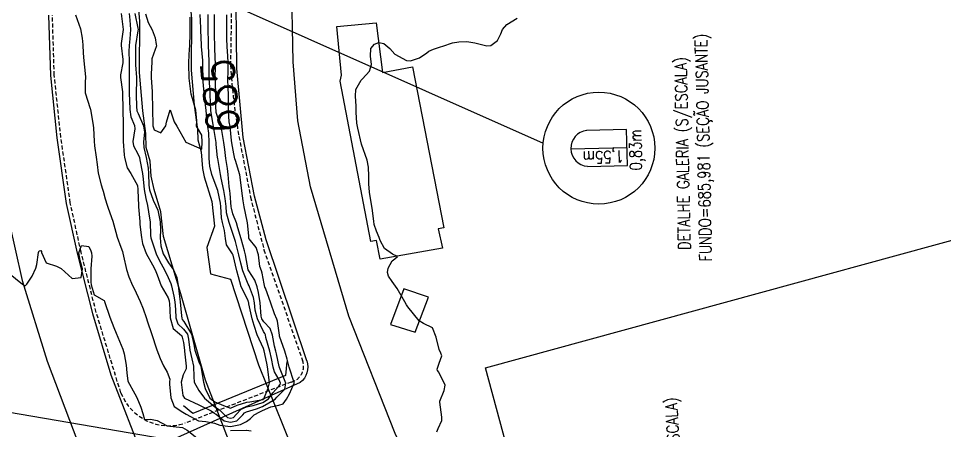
# Model space of a CAD drawing. Header units: metres. Extents: x 292545 to 299085, y 7450245 to 7463078.
# Drawn here: x 297035.4 to 297151.2, y 7452784.8 to 7452836.4 of the extents above; entities that cross this region are included whole.
import ezdxf
from ezdxf.enums import TextEntityAlignment as Align

# ---------------------------------------------------------------- set-up
doc = ezdxf.new("R2010")
doc.units = ezdxf.units.M
doc.linetypes.add('CONTINUO', pattern=[0])
doc.linetypes.add('DASHED', pattern=[0.75, 0.5, -0.25])
for name, color, linetype in [('Canteiro', 45, 'DASHED'), ('Cotas', 45, 'Continuous'), ('Curvas de Nivel 1m', 11, 'Continuous'), ('Curvas de Nivel 5m', 15, 'Continuous'), ('Edificações', 30, 'Continuous'), ('Hidrografia', 140, 'Continuous'), ('Pontes e viadutos', 190, 'Continuous'), ('TEXTO', 45, 'Continuous'), ('Vias Primárias', 230, 'Continuous')]:
    doc.layers.add(name, color=color, linetype=linetype)
doc.styles.add('ROMANS', font='romans', dxfattribs={"height": 0.2})
doc.styles.add('Style-STANDARD', font='STANDARD.shx')

msp = doc.modelspace()

# ---------------------------------------------------------------- linework, layer by layer
at = {"layer": 'Canteiro'}
msp.add_lwpolyline([(297062.07, 7452842.25), (297061.89, 7452830.5, 0.028886), (297062.95, 7452821.58), (297064.39, 7452814.03), (297066.08, 7452807.42), (297070.9, 7452793.59, -0.449161), (297069.49, 7452790.89), (297056.18, 7452785.73, -0.395963), (297048.17, 7452789.54), (297045.09, 7452799.6), (297043.2, 7452807.12), (297041.85, 7452813.3), (297040.67, 7452821.5), (297039.84, 7452829.25), (297039.61, 7452836.79)], format="xyb", dxfattribs=at)
at = {"layer": 'Curvas de Nivel 1m', "flags": 128}
for points, elevation in [([(297042.5, 7452836.82), (297043.11, 7452835.05), (297043.33, 7452833.91), (297043.4, 7452833.05), (297043.47, 7452832.01), (297043.55, 7452831.04), (297043.62, 7452830.25), (297043.75, 7452829.04), (297043.71, 7452828.36), (297043.71, 7452827.04), (297044.35, 7452825.08), (297044.38, 7452825.03), (297044.39, 7452824.99), (297044.69, 7452823.03), (297044.73, 7452822.62), (297044.82, 7452821.02), (297044.88, 7452820.45), (297045.08, 7452819.02), (297045.2, 7452818.1), (297045.32, 7452817.02), (297045.69, 7452815.57), (297045.89, 7452815.02), (297045.98, 7452814.76), (297046.22, 7452813.81), (297046.44, 7452813.01), (297046.57, 7452812.64), (297047.18, 7452811), (297047.55, 7452809.62), (297047.71, 7452808.99), (297048.15, 7452807.77), (297048.36, 7452807.2), (297048.43, 7452806.99), (297048.51, 7452806.61), (297048.86, 7452804.98), (297049.18, 7452804.05), (297049.64, 7452802.97), (297049.79, 7452802.66), (297050.08, 7452802.04), (297050.57, 7452800.95), (297050.95, 7452800.06), (297051.34, 7452798.95), (297051.51, 7452798.42), (297052.02, 7452796.94), (297052.68, 7452794.93), (297053.09, 7452793.82), (297053.51, 7452792.92), (297053.97, 7452792.13), (297054.29, 7452791.25), (297054.26, 7452790.92), (297054.24, 7452790.63), (297054.41, 7452788.91), (297054.84, 7452787.84), (297055.91, 7452787.14), (297056.35, 7452786.89), (297057.89, 7452786.05), (297058.8, 7452785.96), (297059.89, 7452785.73), (297060.55, 7452785.5), (297061.89, 7452785.34), (297063.14, 7452785.56), (297063.89, 7452785.94), (297064.39, 7452786.31), (297064.85, 7452786.79), (297065.54, 7452787.15), (297065.91, 7452787.31), (297066.92, 7452787.77), (297067.92, 7452788), (297068.49, 7452788.17), (297068.89, 7452788.74), (297069.27, 7452789.4), (297069.86, 7452790.73), (297069.86, 7452790.82), (297069.25, 7452792.74), (297068.96, 7452793.76), (297068.7, 7452794.74), (297068.02, 7452796.64), (297068.01, 7452796.75), (297067.78, 7452798.49), (297067.69, 7452798.76), (297067.4, 7452799.41), (297066.94, 7452800.76), (297066.25, 7452802.61), (297066.19, 7452802.77), (297066.1, 7452803.19), (297065.84, 7452804.5), (297065.75, 7452804.78), (297065.56, 7452805.34), (297065.38, 7452806.78), (297065.1, 7452807.73), (297064.23, 7452808.8), (297064.2, 7452808.84), (297064.17, 7452809.16), (297064.01, 7452810.8), (297063.98, 7452811), (297063.62, 7452812.81), (297063.48, 7452813.55), (297063.3, 7452814.81), (297063.2, 7452815.86), (297063.04, 7452816.81), (297062.52, 7452818.58), (297062.44, 7452818.82), (297062.29, 7452819.42), (297062.05, 7452820.82), (297062.03, 7452821.1), (297061.83, 7452822.83), (297061.73, 7452823.43), (297061.62, 7452824.83), (297061.63, 7452825.56), (297061.62, 7452826.83), (297061.58, 7452827.64), (297061.54, 7452828.83), (297061.58, 7452829.66), (297061.61, 7452830.83), (297061.56, 7452831.7), (297061.48, 7452832.83), (297061.45, 7452833.84), (297061.44, 7452834.83), (297061.45, 7452835.86), (297061.43, 7452836.83)], 686), ([(297049.2, 7452836.98), (297049.31, 7452836.15), (297049.39, 7452834.98), (297049.3, 7452833.82), (297049.21, 7452832.98), (297049.19, 7452832.23), (297049.21, 7452830.98), (297049.21, 7452829.77), (297049.23, 7452828.98), (297049.23, 7452827.82), (297049.23, 7452826.98), (297049.26, 7452826.09), (297049.3, 7452824.98), (297049.43, 7452824.06), (297049.86, 7452822.97), (297049.92, 7452822.55), (297049.68, 7452820.97), (297049.74, 7452820.42), (297050.29, 7452819.44), (297050.49, 7452818.96), (297050.56, 7452818.68), (297050.88, 7452816.95), (297050.95, 7452816.26), (297051.08, 7452814.95), (297051.31, 7452813.86), (297051.49, 7452812.95), (297051.77, 7452811.37), (297051.82, 7452810.94), (297051.9, 7452809.21), (297051.94, 7452808.94), (297052.16, 7452808.16), (297052.58, 7452806.94), (297053.02, 7452806.04), (297053.63, 7452804.92), (297054.1, 7452803.97), (297054.41, 7452803.23), (297054.5, 7452802.91), (297054.8, 7452801.63), (297054.91, 7452800.91), (297054.99, 7452799.97), (297055.06, 7452798.9), (297055.3, 7452798.17), (297056.03, 7452797.5), (297056.49, 7452796.89), (297056.64, 7452796.26), (297056.81, 7452794.88), (297057.07, 7452793.79), (297057.25, 7452792.88), (297057.31, 7452791.53), (297057.36, 7452790.88), (297057.94, 7452789.82), (297058.65, 7452788.86), (297059.91, 7452787.79), (297060.5, 7452787.43), (297061.09, 7452786.83), (297061.51, 7452786.44), (297061.9, 7452786.36), (297062.27, 7452786.45), (297062.61, 7452786.81), (297063.21, 7452787.51), (297063.91, 7452787.79), (297064.74, 7452787.97), (297065.92, 7452788.31), (297066.63, 7452788.77), (297067.18, 7452789.52), (297067.95, 7452790.39), (297068.12, 7452790.58), (297068.15, 7452790.75), (297067.96, 7452791.17), (297067.38, 7452792.17), (297067.22, 7452792.76), (297067.04, 7452793.82), (297066.81, 7452794.77), (297066.33, 7452796.47), (297066.26, 7452796.78), (297066.2, 7452796.95), (297066.03, 7452797.21), (297065.25, 7452798.79), (297064.98, 7452799.87), (297064.89, 7452800.79), (297064.76, 7452801.47), (297064.26, 7452802.8), (297064.21, 7452802.91), (297064.1, 7452803.14), (297063.44, 7452804.81), (297063.19, 7452805.75), (297062.95, 7452806.81), (297062.5, 7452808.47), (297062.39, 7452808.82), (297062.17, 7452809.46), (297061.71, 7452810.83), (297061.41, 7452812.04), (297061.33, 7452812.83), (297061.24, 7452813.85), (297061.05, 7452814.83), (297060.72, 7452816.37), (297060.64, 7452816.84), (297060.3, 7452818.83), (297060.28, 7452818.92), (297060.09, 7452820.64), (297060.08, 7452820.84), (297060.07, 7452821.08), (297059.78, 7452822.85), (297059.56, 7452824.06), (297059.45, 7452824.85), (297059.37, 7452825.85), (297059.33, 7452826.86), (297059.29, 7452827.76), (297059.23, 7452828.86), (297059.21, 7452829.66), (297059.21, 7452830.86), (297059.17, 7452832.13), (297059.14, 7452832.86), (297059.13, 7452833.53), (297059.1, 7452834.86), (297059.09, 7452835.47), (297059.09, 7452836.86)], 684), ([(297049.94, 7452836.97), (297050.31, 7452835.13), (297050.33, 7452834.96), (297050.31, 7452834.8), (297050, 7452832.97), (297050, 7452831.39), (297050.01, 7452830.97), (297050.02, 7452830.57), (297050.12, 7452828.96), (297050.12, 7452828.68), (297050.07, 7452826.96), (297050.15, 7452825.17), (297050.16, 7452824.96), (297050.19, 7452824.8), (297050.35, 7452824.46), (297051.02, 7452822.95), (297051.15, 7452822.12), (297050.99, 7452820.95), (297051.03, 7452820.21), (297051.33, 7452818.95), (297051.58, 7452817.64), (297051.65, 7452816.95), (297051.67, 7452815.51), (297051.75, 7452814.94), (297052.22, 7452813.62), (297052.55, 7452812.94), (297052.78, 7452812.37), (297053.09, 7452810.93), (297053.13, 7452809.98), (297053.11, 7452808.93), (297053.16, 7452807.92), (297053.45, 7452806.93), (297054.13, 7452805.79), (297054.77, 7452804.91), (297055.18, 7452803.98), (297055.35, 7452802.9), (297055.43, 7452802.24), (297055.59, 7452800.9), (297055.77, 7452799.17), (297055.79, 7452798.89), (297055.85, 7452798.7), (297056.04, 7452798.47), (297057.01, 7452796.88), (297057.3, 7452795.58), (297057.41, 7452794.88), (297057.98, 7452793.28), (297058.16, 7452792.87), (297058.24, 7452792.59), (297058.52, 7452790.86), (297058.71, 7452790.1), (297059.31, 7452788.86), (297059.92, 7452788.41), (297061.03, 7452787.95), (297061.91, 7452787.62), (297062.74, 7452787.99), (297063.92, 7452788.36), (297064.31, 7452788.41), (297065.92, 7452788.69), (297066.06, 7452788.78), (297066.59, 7452790.12), (297066.79, 7452790.77), (297066.7, 7452791.51), (297066.51, 7452792.77), (297066.44, 7452793.24), (297066.11, 7452794.78), (297066, 7452795.1), (297065.24, 7452796.79), (297064.86, 7452797.97), (297064.62, 7452798.79), (297064.2, 7452800.67), (297064.18, 7452800.8), (297064.16, 7452800.89), (297064.08, 7452801.08), (297063.24, 7452802.81), (297062.88, 7452804.04), (297062.69, 7452804.81), (297062.21, 7452806.75), (297062.2, 7452806.82), (297062.14, 7452806.94), (297061.38, 7452808.06), (297061.25, 7452808.83), (297061.16, 7452809.86), (297060.89, 7452810.84), (297060.78, 7452811.42), (297060.69, 7452812.84), (297060.65, 7452813.28), (297060.31, 7452814.84), (297060.24, 7452815.07), (297059.56, 7452816.85), (297059.32, 7452817.9), (297059.24, 7452818.86), (297059.22, 7452819.78), (297059.22, 7452820.86), (297059.17, 7452822.01), (297059.05, 7452822.86), (297058.96, 7452823.48), (297058.83, 7452824.86), (297058.64, 7452826.6), (297058.62, 7452826.87), (297058.61, 7452827.09), (297058.43, 7452828.87), (297058.42, 7452828.89), (297058.43, 7452830.87), (297058.43, 7452831.11), (297058.28, 7452832.87), (297058.27, 7452833.05), (297058.19, 7452834.87), (297058.17, 7452835.18), (297058.11, 7452836.87)], 683), ([(297051.24, 7452836.95), (297051.57, 7452835.87), (297052.07, 7452834.94), (297052.46, 7452833.94), (297052.61, 7452833.09), (297052.63, 7452832.94), (297052.59, 7452832.8), (297052.45, 7452832.49), (297052.05, 7452831.33), (297052.04, 7452830.94), (297051.95, 7452829.4), (297051.96, 7452828.94), (297052.09, 7452827.24), (297052.09, 7452826.94), (297052.12, 7452825.18), (297052.13, 7452824.94), (297052.16, 7452823.11), (297052.19, 7452822.94), (297052.33, 7452822.43), (297053.19, 7452822.06), (297053.78, 7452822.93), (297053.88, 7452823.38), (297054.35, 7452824.92), (297054.86, 7452823.44), (297055.19, 7452822.91), (297056.3, 7452820.89), (297058.29, 7452820.01), (297058.35, 7452820.87), (297058.32, 7452821.75), (297057.64, 7452822.88), (297057.67, 7452823.54), (297057.57, 7452824.88), (297057.21, 7452826.05), (297056.97, 7452826.88), (297056.74, 7452828.54), (297056.73, 7452828.89), (297056.67, 7452830.63), (297056.68, 7452830.89), (297056.78, 7452832.56), (297056.79, 7452832.89), (297056.83, 7452834.53), (297056.83, 7452834.89), (297056.84, 7452836.53)], 682), ([(297087.71, 7452784.68), (297087.88, 7452785.09), (297088.32, 7452786.08), (297088.34, 7452786.51), (297088.06, 7452788.37), (297088.07, 7452788.51), (297088.63, 7452789.82), (297088.73, 7452790.5), (297087.97, 7452792.11), (297087.79, 7452792.33), (297087.76, 7452792.51), (297087.98, 7452793.26), (297088.32, 7452794.18), (297088.2, 7452794.51), (297088, 7452794.95), (297087.62, 7452796.52), (297087.16, 7452797.65), (297086.04, 7452798.19), (297085.48, 7452798.55), (297084.06, 7452800.28), (297083.9, 7452800.56), (297083.72, 7452800.91), (297082.76, 7452802.57), (297082.1, 7452803.46), (297081.65, 7452804.13), (297081.53, 7452804.59), (297081.6, 7452805.11), (297082.13, 7452806.05), (297082.44, 7452806.28), (297082.8, 7452806.57), (297082.15, 7452806.9), (297081.17, 7452807.61), (297080.62, 7452808.6), (297080.51, 7452808.95), (297080.17, 7452809.74), (297079.88, 7452810.61), (297079.82, 7452810.99), (297079.6, 7452812.62), (297079.48, 7452813.35), (297079.27, 7452814.62), (297079.21, 7452815.66), (297079.21, 7452816.62), (297079.14, 7452817.76), (297079, 7452818.62), (297078.3, 7452820.63), (297077.81, 7452822.64), (297077.7, 7452823.27), (297077.61, 7452824.64), (297077.6, 7452825.4), (297077.53, 7452826.64), (297077.55, 7452827.48), (297078.22, 7452828.63), (297078.31, 7452828.72), (297078.4, 7452828.82), (297079.27, 7452829.77), (297079.53, 7452830.62), (297079.41, 7452831.65), (297079.43, 7452832.62), (297079.91, 7452833.16), (297080.46, 7452833.35), (297081.06, 7452833.21), (297081.81, 7452832.59), (297082.44, 7452831.9), (297083.9, 7452831.1), (297084.43, 7452831.05), (297085.54, 7452831.44), (297086.45, 7452832.06), (297086.72, 7452832.26), (297087.27, 7452832.52), (297088.16, 7452832.81), (297088.46, 7452832.91), (297089.66, 7452833.3), (297090.46, 7452833.44), (297091.45, 7452833.46), (297092.46, 7452833.32), (297093.94, 7452832.95), (297094.45, 7452832.97), (297095.31, 7452833.59), (297095.7, 7452834.43), (297095.91, 7452834.99), (297096.48, 7452835.6), (297097.74, 7452836.4)], 687), ([(297034.11, 7452804.53), (297035.86, 7452803.13), (297035.99, 7452803.03), (297036.09, 7452802.96), (297036.26, 7452802.95), (297036.42, 7452803.13), (297037.07, 7452804.15), (297037.54, 7452805.12), (297037.65, 7452805.59), (297037.86, 7452807.11), (297037.95, 7452807.31), (297038.15, 7452807.33), (297038.25, 7452807.21), (297038.26, 7452807.11), (297038.82, 7452805.79), (297040.13, 7452805.39), (297040.72, 7452805.07), (297042.1, 7452803.85), (297043.21, 7452803.95), (297043.37, 7452805.05), (297043.1, 7452806.08), (297042.91, 7452807.05), (297043.25, 7452807.95), (297044.15, 7452807.83), (297044.42, 7452807.31), (297044.5, 7452807.03), (297044.53, 7452806.64), (297044.41, 7452805.04), (297044.42, 7452803.36), (297044.44, 7452803.03), (297044.84, 7452801.79), (297046.07, 7452801.07), (297046.11, 7452801.01), (297046.13, 7452800.95), (297046.81, 7452799), (297047.3, 7452797.73), (297047.58, 7452796.99), (297048.01, 7452796), (297048.41, 7452794.99), (297048.57, 7452794.4), (297048.84, 7452792.98), (297048.9, 7452792.05), (297049.06, 7452790.98), (297049.93, 7452789.4), (297050.16, 7452788.97), (297050.69, 7452787.73), (297050.91, 7452786.95), (297051.14, 7452786.2), (297051.9, 7452786.25), (297052.73, 7452786.09), (297053.89, 7452785.46), (297054.32, 7452785.35), (297055.89, 7452785.19), (297056.46, 7452784.88), (297057.87, 7452783.73)], 687), ([(297061.88, 7452784.83), (297063.83, 7452784.85), (297063.88, 7452784.85), (297064.47, 7452784.79)], 687)]:
    msp.add_lwpolyline(points, dxfattribs=dict(at, elevation=elevation))
at = {"layer": 'Curvas de Nivel 5m', "elevation": 685, "flags": 128}
msp.add_lwpolyline([(297048.2, 7452836.99), (297048.47, 7452834.99), (297048.2, 7452833.24), (297048.21, 7452832.99), (297048.43, 7452831.23), (297048.43, 7452830.99), (297048.42, 7452830.82), (297048.11, 7452829.29), (297048.11, 7452828.99), (297048.38, 7452827.17), (297048.39, 7452827), (297048.43, 7452824.99), (297048.45, 7452823.1), (297048.45, 7452822.99), (297048.47, 7452821.14), (297048.47, 7452820.99), (297048.6, 7452819.29), (297048.63, 7452818.98), (297048.97, 7452817.68), (297049.42, 7452816.97), (297050.24, 7452815.48), (297050.29, 7452814.96), (297050.3, 7452814.89), (297050.38, 7452812.96), (297050.39, 7452812.78), (297050.53, 7452810.96), (297050.55, 7452810.59), (297050.74, 7452808.95), (297050.88, 7452808.23), (297051.32, 7452806.95), (297052.12, 7452805.55), (297052.47, 7452804.94), (297052.73, 7452804.31), (297053.22, 7452802.93), (297054.08, 7452801.41), (297054.21, 7452801.06), (297054.23, 7452800.92), (297054.25, 7452800.74), (297054.34, 7452798.92), (297054.72, 7452797.6), (297055.52, 7452796.9), (297055.81, 7452796.68), (297056.01, 7452795.83), (297056.12, 7452794.89), (297056.14, 7452794.74), (297056.36, 7452792.89), (297056.33, 7452792.52), (297055.96, 7452791.77), (297055.7, 7452790.89), (297055.93, 7452789.22), (297056.14, 7452788.89), (297057.91, 7452788.04), (297059.46, 7452787.3), (297059.9, 7452787), (297059.99, 7452786.93), (297060.08, 7452786.85), (297061.08, 7452786.02), (297061.89, 7452785.85), (297062.67, 7452786.03), (297063.44, 7452786.8), (297063.66, 7452787.05), (297063.91, 7452787.16), (297065.15, 7452787.55), (297065.91, 7452787.84), (297067.46, 7452788.76), (297067.7, 7452788.98), (297067.93, 7452789.25), (297068.67, 7452790.01), (297068.8, 7452790.74), (297068.02, 7452792.7), (297068, 7452792.75), (297067.97, 7452792.85), (297067.64, 7452794.4), (297067.55, 7452794.76), (297067.4, 7452795.36), (297067.16, 7452796.76), (297066.86, 7452797.6), (297066.04, 7452798.41), (297065.8, 7452798.78), (297065.72, 7452799.11), (297065.6, 7452800.78), (297065.41, 7452802.1), (297065.24, 7452802.78), (297064.94, 7452803.62), (297064.17, 7452804.8), (297064.11, 7452804.93), (297063.77, 7452806.8), (297063.66, 7452807.29), (297063.24, 7452808.81), (297062.82, 7452810.18), (297062.62, 7452810.82), (297062.2, 7452811.94), (297062.01, 7452812.62), (297061.98, 7452812.82), (297061.86, 7452814.46), (297061.8, 7452814.82), (297061.71, 7452815.35), (297061.59, 7452816.83), (297061.5, 7452817.6), (297061.32, 7452818.83), (297061.17, 7452819.96), (297061.04, 7452820.83), (297060.8, 7452822.36), (297060.69, 7452822.84), (297060.34, 7452823.83), (297060.11, 7452824.61), (297060.08, 7452824.84), (297060.06, 7452825.14), (297060.04, 7452826.85), (297060, 7452828.44), (297059.98, 7452828.85), (297060, 7452830.43), (297060, 7452830.85), (297059.99, 7452831.29), (297059.93, 7452832.85), (297059.9, 7452834.28), (297059.89, 7452834.85), (297059.89, 7452836.25), (297059.89, 7452836.85)], dxfattribs=at)
at = {"layer": 'Edificações'}
for points in [[(297084.66, 7452830.33), (297088.59, 7452810.19), (297087.88, 7452810.05), (297088.41, 7452807.62), (297080.62, 7452806.25), (297080.17, 7452808.58), (297079.46, 7452808.47), (297075.61, 7452828.52), (297075.78, 7452829.25), (297075.21, 7452835.35), (297080.1, 7452835.81), (297080.92, 7452829.61)], [(297084.99, 7452797.11), (297086.66, 7452801.5), (297083.57, 7452802.53), (297081.91, 7452798.09)]]:
    msp.add_lwpolyline(points, close=True, dxfattribs=at)
msp.add_lwpolyline([(297154.88, 7452745.29), (297148.88, 7452743.7), (297147.48, 7452749.48), (297138.57, 7452747.15), (297140, 7452740.83), (297135.42, 7452740.92), (297133.31, 7452748.46), (297128.22, 7452747.22), (297127.31, 7452750.82), (297112.61, 7452746.87), (297110.72, 7452753.38), (297117.67, 7452755.41), (297125.49, 7452757.57), (297125.39, 7452758.08), (297129.16, 7452759.07), (297126.68, 7452768.19), (297134.23, 7452770.21), (297133.78, 7452771.94), (297101.8, 7452763.06), (297093.78, 7452792.67), (297184.35, 7452817.44)], dxfattribs=at)
at = {"layer": 'Hidrografia'}
for points in [[(297135.96, 7452675.72), (297124.33, 7452689.65), (297112.28, 7452705.25), (297098.55, 7452723.07), (297082.96, 7452744.43), (297079.04, 7452749.95), (297074.97, 7452755.97), (297071.32, 7452761.77), (297068.37, 7452767.9), (297065.45, 7452773.88), (297065.03, 7452774.92), (297058.77, 7452791.13), (297055.67, 7452801.92), (297053.51, 7452809.09), (297053.18, 7452812.17), (297052.34, 7452814.95), (297051.98, 7452816.63), (297051.82, 7452818.53), (297051.34, 7452820.24), (297051.31, 7452821.98), (297050.92, 7452824.79), (297050.5, 7452829.61), (297050.53, 7452836.04), (297050.24, 7452839.4)], [(297056.72, 7452839.52), (297057, 7452836.31), (297056.97, 7452829.88), (297057.35, 7452825.51), (297057.77, 7452822.49), (297057.79, 7452821.2), (297058.22, 7452819.7), (297058.4, 7452817.58), (297058.61, 7452816.56), (297059.55, 7452813.46), (297059.87, 7452810.38), (297058.91, 7452807.72), (297059.4, 7452804.42), (297061.88, 7452803.75), (297065.39, 7452793.03), (297071.64, 7452777.52)]]:
    msp.add_lwpolyline(points, dxfattribs=at)
at = {"layer": 'Pontes e viadutos'}
msp.add_lwpolyline([(297068.93, 7452793.46), (297068.77, 7452791.72), (297057.18, 7452786.96), (297056.03, 7452787.92)], dxfattribs=at)
at = {"layer": 'TEXTO', "linetype": 'CONTINUO'}
for points in [[(296997.56, 7452866.8, 0), (297101.01, 7452820.76, 0)], [(297106.54, 7452817.86, 0), (297111.54, 7452817.97, 0), (297111.45, 7452822.46, 0), (297106.45, 7452822.36, 0)], [(297104.46, 7452820.07, 0), (297111.49, 7452820.22, 0)], [(296997.92, 7452793.32, 0), (297101.93, 7452775.53, 0)]]:
    msp.add_polyline3d(points, dxfattribs=at)
msp.add_circle((297107.98, 7452820.14), 7, dxfattribs=at)
msp.add_arc((297106.73, 7452820.12), 2.26, 97.0769, 265.3077, dxfattribs=at)
at = {"layer": 'Vias Primárias'}
for points in [[(297031.49, 7452843.08), (297031.67, 7452829.89), (297032.47, 7452820.29), (297034.32, 7452810.3), (297034.93, 7452807.52), (297035.82, 7452803.6), (297038.97, 7452793.48), (297042.79, 7452783.38), (297048.2, 7452772.19), (297052.45, 7452765.14)], [(297071.42, 7452793.52), (297066.36, 7452808.69), (297064.88, 7452814.14), (297063.46, 7452821.48), (297062.67, 7452830.1), (297062.57, 7452842.23)], [(297039.11, 7452836.79), (297039.35, 7452829.22), (297040.18, 7452821.44), (297041.35, 7452813.21), (297042.72, 7452807), (297044.61, 7452799.47), (297046.92, 7452791.8), (297051.15, 7452780.97)]]:
    msp.add_lwpolyline(points, dxfattribs=at)
at = {"layer": 'Vias Primárias', "elevation": 689.22}
msp.add_lwpolyline([(297155.4, 7452709.43), (297154.2, 7452707.28, -0.258469), (297150.21, 7452704.81, -0.186969), (297141.03, 7452707.86), (297133.82, 7452715.36), (297122.22, 7452729.33), (297110.08, 7452742.59), (297105.23, 7452748.65), (297094.06, 7452762.1), (297087.09, 7452774.35), (297082.49, 7452784.46), (297076.68, 7452799.11), (297071.91, 7452815.29), (297070.31, 7452823.55), (297069.71, 7452830.93), (297069.51, 7452841.56)], format="xyb", dxfattribs=at)
at = {"layer": 'Vias Primárias'}
msp.add_lwpolyline([(297071.42, 7452793.52, -0.337766), (297070.59, 7452790.83), (297058.53, 7452785.43), (297054.8, 7452783.76), (297052.51, 7452782.27), (297051.15, 7452780.97)], format="xyb", dxfattribs=at)

# ---------------------------------------------------------------- texts
at = {"layer": 'Cotas', "style": 'Style-STANDARD'}
msp.add_text('685', height=4, rotation=95.1711, dxfattribs=at).set_placement((297060.61, 7452826.66, 685), align=Align.MIDDLE_CENTER)
at = {"layer": 'TEXTO', "style": 'ROMANS', "width": 0.8}
for s, rotation, p in [('FUNDO=685,981 (SEÇÃO JUSANTE)', 91.1923, (297122.1, 7452805.99)), ('DETALHE GALERIA (S/ESCALA)', 91.1923, (297119.44, 7452807.44)), ('0,83m', 91.1923, (297113.37, 7452817.37)), ('1,55m', 181.1923, (297111.1, 7452819.84)), ('DETALHE P.I. (S/ESCALA)', 93.0244, (297118.82, 7452768.69))]:
    msp.add_text(s, height=1.5, rotation=rotation, dxfattribs=at).set_placement(p)

doc.saveas('drawing.dxf')
